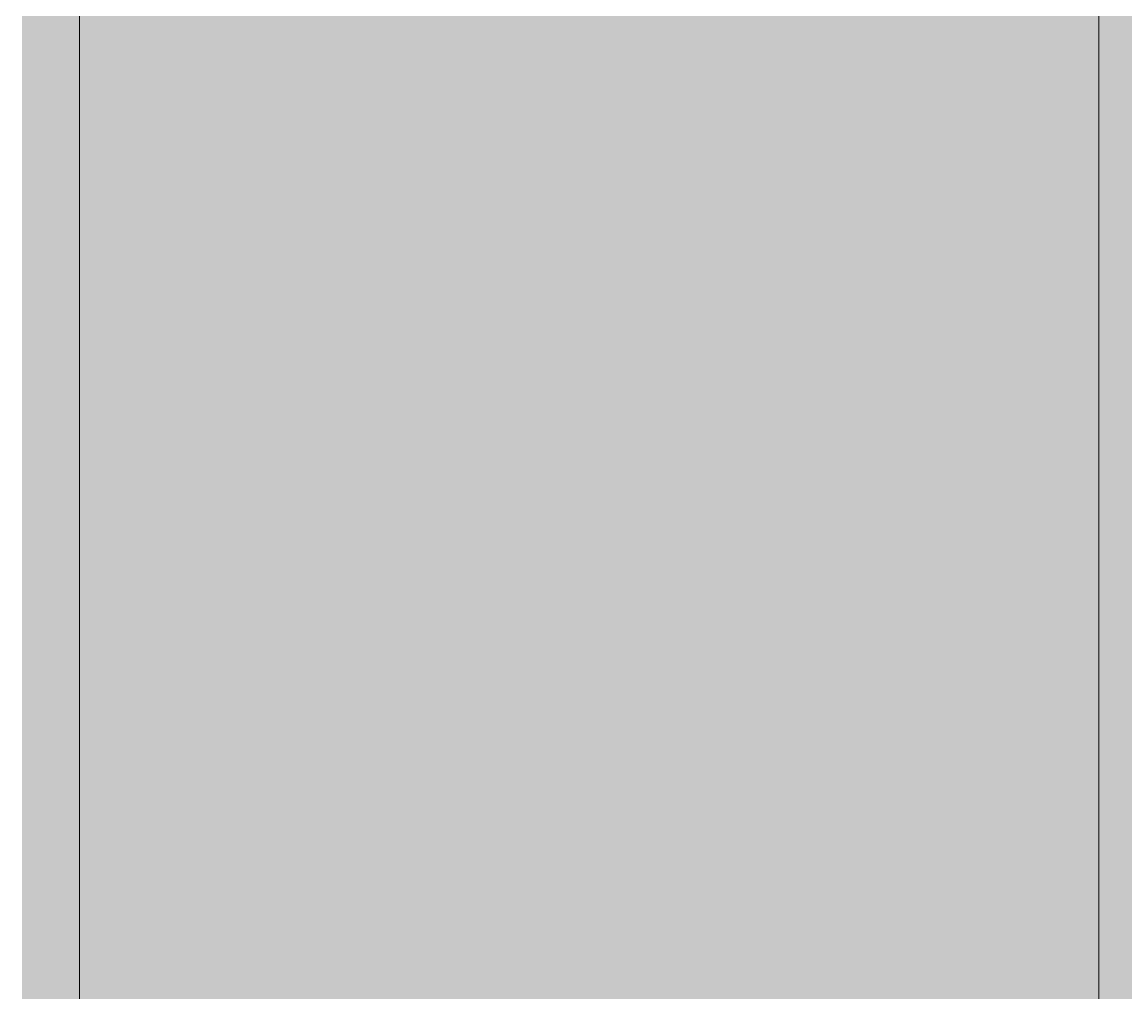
# Model space of a CAD drawing. Header units: inches. Extents: x -3510 to 1893, y -48 to 208.
# Drawn here: x 83.1 to 121.43, y 33.73 to 67.45 of the extents above; entities that cross this region are included whole.
import ezdxf

# ---------------------------------------------------------------- set-up
doc = ezdxf.new("R2010")
doc.units = ezdxf.units.IN
doc.header["$MEASUREMENT"] = 0
doc.layers.add('A-GLAZ-CURT', color=52, linetype='Continuous', lineweight=9)
doc.layers.add('A-GLAZ-CWMG', color=51, linetype='Continuous', lineweight=9)

# ---------------------------------------------------------------- blocks, each defined once
blk = doc.blocks.new('System Panel - Glazed-2030649-Elevation 8 - a')
at = {"layer": 'A-GLAZ-CURT'}
h = blk.add_hatch(color=256, dxfattribs=at)
h.paths.add_polyline_path([(11292.31, 2), (11298.467, 2), (11302.774, 3.551), (11305.874, 4.666), (11306.041, 4.865), (11306.132, 5.042), (11306.207, 5.251), (11306.282, 5.57), (11306.309, 5.728), (11306.293, 13.795), (11299.938, 10.828), (11291.078, 6.685), (11290.406, 6.49), (11289.574, 6.323), (11289.425, 6.286), (11289.405, 5.984), (11287.644, 5.984), (11287.661, 3.314), (11287.718, 3.142), (11287.906, 2.95), (11288.03, 2.887), (11288.068, 2.87), (11288.77, 2.739), (11292.088, 2)], flags=0)
h.paths.add_polyline_path([(11310.251, 2), (11308.384, 2.528), (11308.108, 2.57), (11307.606, 2.603), (11307.155, 2.596), (11306.847, 2.57), (11306.486, 2.512), (11306.292, 2.462), (11304.698, 2), (11310.246, 2)], flags=0)
h.paths.add_polyline_path([(11317.347, 2), (11317.563, 2), (11317.559, 14.082), (11315.228, 14.072), (11315.228, 13.894), (11308.647, 13.894), (11308.665, 5.626), (11308.719, 5.348), (11308.823, 5.042), (11308.915, 4.865), (11309.022, 4.727), (11309.15, 4.624), (11309.357, 4.545), (11314.526, 2.712), (11316.488, 2), (11317.346, 2)], flags=0)
h.paths.add_polyline_path([(11282.164, 2.218), (11285.097, 2.861), (11285.097, 2.848), (11285.281, 2.887), (11285.442, 2.975), (11285.562, 3.088), (11285.667, 3.381), (11285.667, 5.984), (11283.857, 5.984), (11283.839, 6.306), (11283.074, 6.452), (11282.546, 6.587), (11282.164, 6.689), (11282.164, 2.239)], flags=0)
h.paths.add_polyline_path([(11285.979, 2.811), (11286.346, 2.858), (11286.812, 2.866), (11287.223, 2.825), (11287.223, 2.842), (11287.07, 2.887), (11286.108, 2.869), (11285.987, 2.815)], flags=0)
h.paths.add_polyline_path([(11306.49, 5.039), (11306.538, 5.084), (11306.549, 5.653), (11306.533, 5.601), (11306.543, 5.347), (11306.503, 5.084)], flags=0)
h.paths.add_polyline_path([(11308.409, 5.087), (11308.437, 5.135), (11308.412, 5.347), (11308.406, 5.653), (11308.386, 5.682), (11308.408, 5.088)], flags=0)
h.paths.add_polyline_path([(11309.216, 14.85), (11317.563, 14.85), (11317.563, 107.875), (11282.164, 107.875), (11282.164, 29.541), (11284.188, 29.786), (11284.447, 29.773), (11284.722, 29.715), (11285.095, 29.52), (11285.343, 29.284), (11285.459, 29.066), (11286.076, 27.11), (11286.612, 25.593), (11287.228, 24.053), (11287.945, 22.536), (11288.769, 21.133), (11289.377, 20.29), (11290.078, 19.517), (11290.723, 18.973), (11290.939, 18.823), (11291.511, 18.501), (11291.874, 18.36), (11292.1, 18.295), (11292.643, 18.163), (11293.563, 18.076), (11294.703, 18.056), (11296.969, 18.042), (11297.022, 17.99), (11300.581, 17.981), (11309.594, 17.928), (11309.706, 17.819), (11309.801, 17.493), (11309.877, 16.88), (11309.893, 16.506), (11309.859, 16.285), (11309.811, 16.153), (11309.1, 15.262), (11308.467, 14.85), (11309.128, 14.85)], flags=0)
blk = doc.blocks.new('Rectangular Mullion - 2_ x 4_ rectangular-2030650-Elevation 8 - a')
at = {"layer": 'A-GLAZ-CWMG'}
h = blk.add_hatch(color=256, dxfattribs=at)
h.paths.add_polyline_path([(11280.164, 0), (11282.164, 0), (11282.164, 0.866), (11280.164, 0.5), (11280.164, 0.12)], flags=0)
h.paths.add_polyline_path([(11280.164, 1.767), (11282.164, 2.239), (11282.164, 6.708), (11280.709, 7.208), (11280.164, 7.427), (11280.164, 1.781)], flags=0)
h.paths.add_polyline_path([(11280.164, 29.147), (11281.923, 29.509), (11282.164, 29.545), (11282.164, 108.75), (11280.164, 108.75), (11280.164, 29.165)], flags=0)
blk.add_line((11282.164, 29.54), (11282.164, 108.75), dxfattribs=at)
blk = doc.blocks.new('Rectangular Mullion - 2_ x 4_ rectangular-V9-Elevation 8 - a')
at = {"layer": 'A-GLAZ-CWMG'}
h = blk.add_hatch(color=256, dxfattribs=at)
h.paths.add_polyline_path([(11317.828, 0), (11319.563, 0), (11319.563, 14.082), (11317.563, 14.082), (11317.569, 1.464), (11317.632, 1.319), (11317.67, 1.166), (11317.715, 0.866), (11317.819, 0.022), (11317.782, 0.001), (11317.812, 0)], flags=0)
h.paths.add_polyline_path([(11319.077, 14.85), (11319.563, 14.851), (11319.563, 108.75), (11317.563, 108.75), (11317.563, 14.85), (11318.983, 14.85)], flags=0)
blk.add_line((11317.563, 108.75), (11317.563, 14.85), dxfattribs=at)

msp = doc.modelspace()

# ---------------------------------------------------------------- block references
at = {"layer": 'A-GLAZ-CURT'}
msp.add_blockref('System Panel - Glazed-2030649-Elevation 8 - a', (-11197.066, 0), dxfattribs=at)
at = {"layer": 'A-GLAZ-CWMG'}
for name in ['Rectangular Mullion - 2_ x 4_ rectangular-2030650-Elevation 8 - a', 'Rectangular Mullion - 2_ x 4_ rectangular-V9-Elevation 8 - a']:
    msp.add_blockref(name, (-11197.066, 0), dxfattribs=at)

doc.saveas('drawing.dxf')
